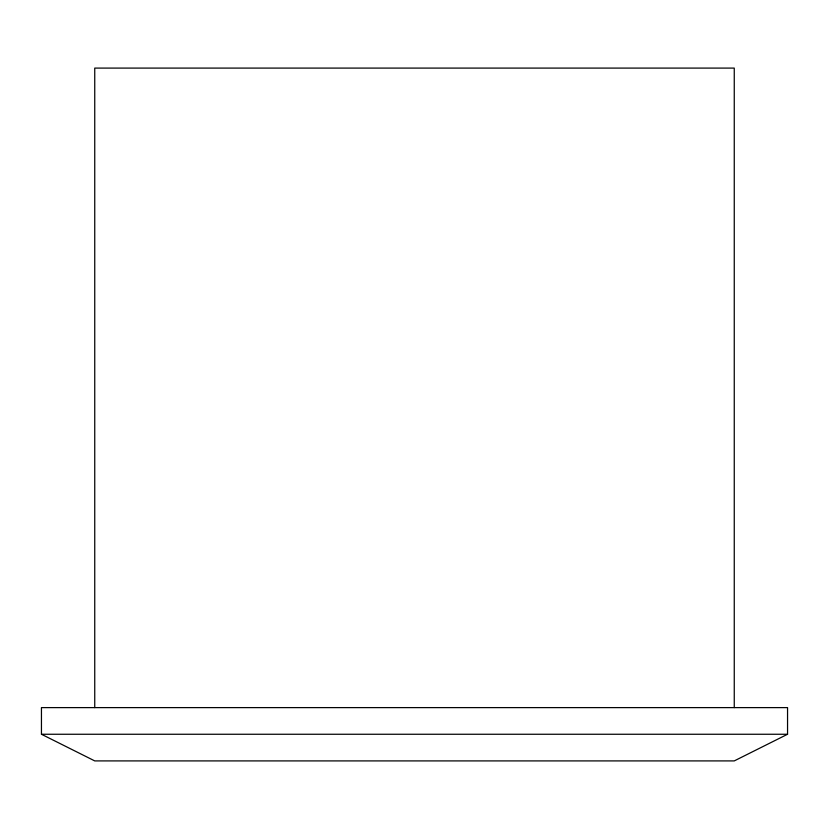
<?xml version="1.0" encoding="UTF-8"?>
<svg xmlns="http://www.w3.org/2000/svg" width="829" height="829" viewBox="0 0 829 829"><rect width="100%" height="100%" fill="white"/><g stroke="black" fill="none" stroke-linecap="round" stroke-linejoin="round"><path stroke-width="1.24" d="M787.55 734.256L734.256 760.908L94.744 760.908L41.45 734.256L41.45 707.614L787.55 707.614L787.55 734.256L41.45 734.256M734.256 707.614L734.256 68.092L94.744 68.092L94.744 707.614"/></g></svg>
